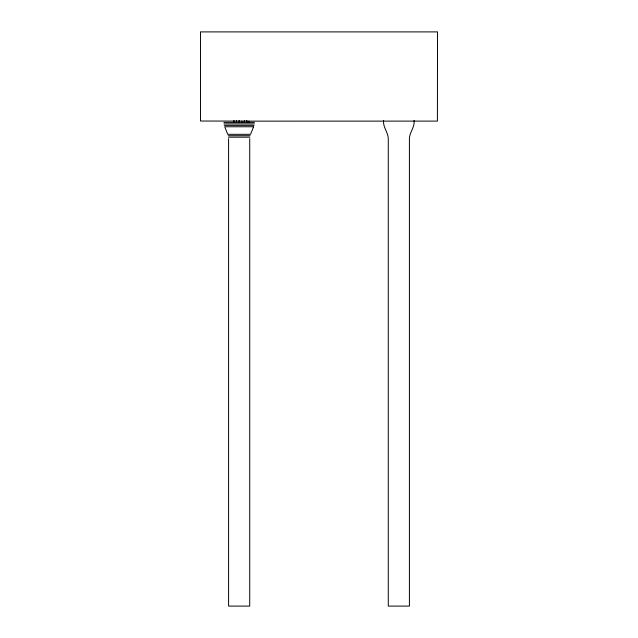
<?xml version="1.0" encoding="UTF-8"?>
<svg xmlns="http://www.w3.org/2000/svg" width="638" height="638" viewBox="0 0 638 638"><rect width="100%" height="100%" fill="white"/><g stroke="black" fill="none" stroke-linecap="round" stroke-linejoin="round"><path stroke-width="0.96" d="M200.707 31.9L437.293 31.9M254.418 121.14L200.507 121.021L200.476 32.131M255.009 121.14L437.413 121.108L437.524 32.131M223.89 122.4L254.418 122.4M223.978 123.892L254.323 123.892M224.265 125.351L254.044 125.351M228.205 135.719L250.096 135.719M228.492 137.186L249.817 137.186M414.11 120.415C414.923 126.994 409.588 132.257 409.413 138.669L409.413 606.1L388.279 606.1L388.279 138.669C388.111 132.257 382.768 126.994 383.582 120.415M249.721 138.669L249.721 606.1L228.587 606.1L228.587 138.669M248.964 121.14L248.964 122.4M246.786 120.415L246.786 122.4M244.37 120.415L244.37 122.4M241.802 121.14L241.802 122.4M239.154 120.415L239.154 122.4M236.499 120.415L236.499 122.4M233.931 120.415L233.931 122.4M253.581 126.763L250.559 134.307L227.742 134.307L224.728 126.763L253.581 126.763"/></g></svg>
